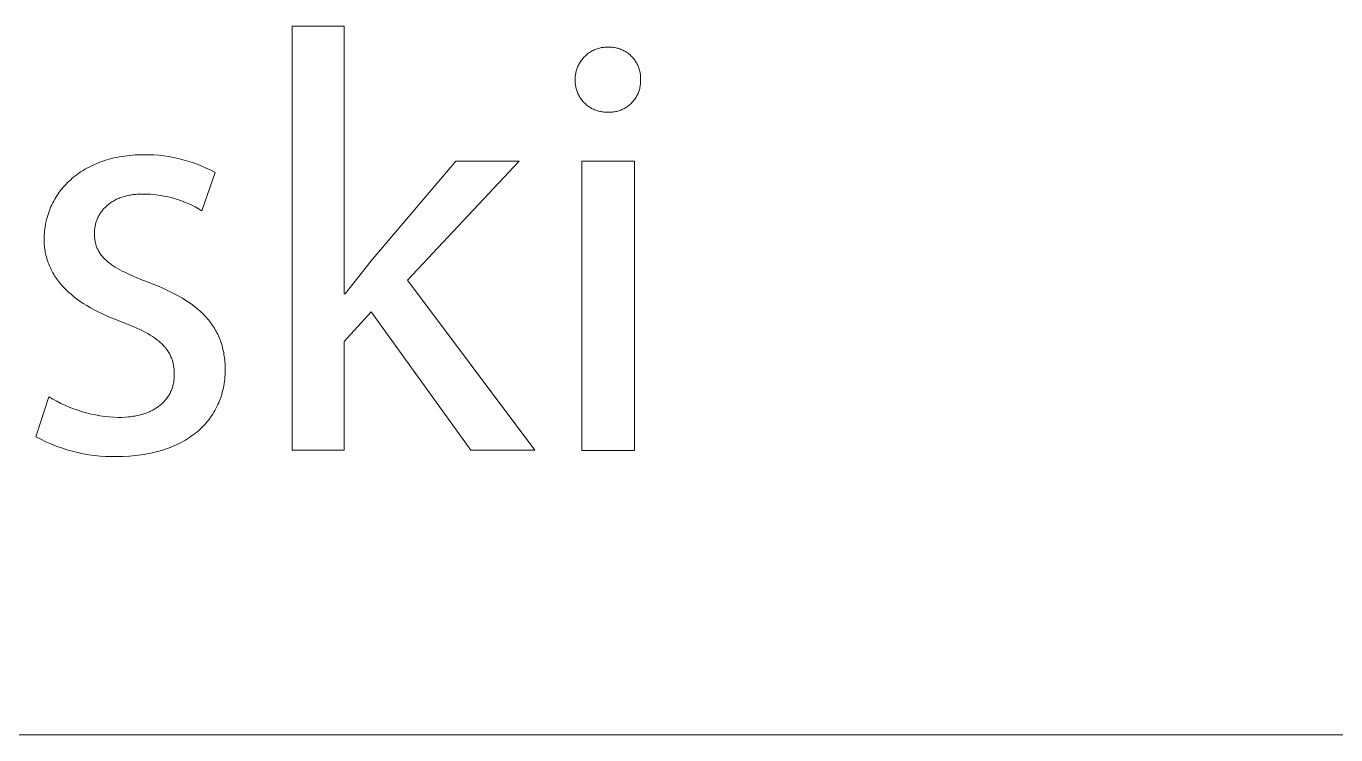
# Model space of a CAD drawing. Header units: millimetres. Extents: x 1434 to 4837, y 1889 to 4267.
# Drawn here: x 4375.2 to 4449.8, y 1889.5 to 1929.9 of the extents above; entities that cross this region are included whole.
import ezdxf

# ---------------------------------------------------------------- set-up
doc = ezdxf.new("R2010")
doc.units = ezdxf.units.MM
doc.header["$MEASUREMENT"] = 0
doc.layers.add('Domyślny', color=7, linetype='Continuous', true_color=0x000000)

msp = doc.modelspace()

# ---------------------------------------------------------------- linework, layer by layer
at = {"layer": 'Domyślny', "color": 18, "lineweight": 15, "true_color": 0x000000}
for p, q in [((4390.334, 1905.716), (4390.334, 1929.898)), ((4390.334, 1929.898), (4393.303, 1929.898)), ((4393.303, 1929.898), (4393.303, 1914.634)), ((4407.62, 1928.568), (4407.679, 1928.59)), ((4407.679, 1928.59), (4407.738, 1928.611)), ((4407.738, 1928.611), (4407.799, 1928.63)), ((4407.799, 1928.63), (4407.859, 1928.646)), ((4407.859, 1928.646), (4407.921, 1928.661)), ((4407.921, 1928.661), (4407.983, 1928.673)), ((4407.983, 1928.673), (4408.045, 1928.683)), ((4408.045, 1928.683), (4408.108, 1928.691)), ((4408.108, 1928.691), (4408.17, 1928.697)), ((4408.17, 1928.697), (4408.233, 1928.701)), ((4408.233, 1928.701), (4408.296, 1928.703)), ((4408.296, 1928.703), (4408.359, 1928.702)), ((4408.359, 1928.702), (4408.421, 1928.703)), ((4408.421, 1928.703), (4408.483, 1928.702)), ((4408.483, 1928.702), (4408.544, 1928.699)), ((4408.544, 1928.699), (4408.605, 1928.694)), ((4408.605, 1928.694), (4408.666, 1928.687)), ((4408.666, 1928.687), (4408.727, 1928.677)), ((4408.727, 1928.677), (4408.788, 1928.666)), ((4408.788, 1928.666), (4408.848, 1928.652)), ((4408.848, 1928.652), (4408.907, 1928.637)), ((4408.907, 1928.637), (4408.966, 1928.619)), ((4408.966, 1928.619), (4409.024, 1928.599)), ((4409.024, 1928.599), (4409.082, 1928.577)), ((4409.082, 1928.577), (4409.139, 1928.554)), ((4406.73, 1927.797), (4406.762, 1927.851)), ((4406.762, 1927.851), (4406.797, 1927.904)), ((4406.797, 1927.904), (4406.833, 1927.955)), ((4406.833, 1927.955), (4406.872, 1928.005)), ((4406.872, 1928.005), (4406.912, 1928.054)), ((4406.912, 1928.054), (4406.953, 1928.102)), ((4406.953, 1928.102), (4406.996, 1928.148)), ((4406.996, 1928.148), (4407.041, 1928.192)), ((4407.041, 1928.192), (4407.087, 1928.235)), ((4407.087, 1928.235), (4407.135, 1928.276)), ((4407.135, 1928.276), (4407.184, 1928.316)), ((4407.184, 1928.316), (4407.235, 1928.354)), ((4407.235, 1928.354), (4407.286, 1928.39)), ((4407.286, 1928.39), (4407.339, 1928.424)), ((4407.339, 1928.424), (4407.393, 1928.457)), ((4407.393, 1928.457), (4407.448, 1928.487)), ((4407.448, 1928.487), (4407.505, 1928.516)), ((4407.505, 1928.516), (4407.562, 1928.543)), ((4407.562, 1928.543), (4407.62, 1928.568)), ((4409.139, 1928.554), (4409.195, 1928.528)), ((4409.195, 1928.528), (4409.25, 1928.501)), ((4409.25, 1928.501), (4409.304, 1928.471)), ((4409.304, 1928.471), (4409.357, 1928.44)), ((4409.357, 1928.44), (4409.409, 1928.407)), ((4409.409, 1928.407), (4409.46, 1928.372)), ((4409.46, 1928.372), (4409.509, 1928.335)), ((4409.509, 1928.335), (4409.557, 1928.297)), ((4409.557, 1928.297), (4409.604, 1928.257)), ((4409.604, 1928.257), (4409.65, 1928.216)), ((4409.65, 1928.216), (4409.694, 1928.173)), ((4409.694, 1928.173), (4409.736, 1928.128)), ((4409.736, 1928.128), (4409.777, 1928.082)), ((4409.777, 1928.082), (4409.816, 1928.035)), ((4409.816, 1928.035), (4409.854, 1927.986)), ((4409.854, 1927.986), (4409.89, 1927.936)), ((4409.89, 1927.936), (4409.924, 1927.885)), ((4409.924, 1927.885), (4409.957, 1927.833)), ((4409.957, 1927.833), (4409.987, 1927.78)), ((4406.484, 1927.021), (4406.491, 1927.084)), ((4406.491, 1927.084), (4406.499, 1927.147)), ((4406.499, 1927.147), (4406.51, 1927.209)), ((4406.51, 1927.209), (4406.522, 1927.271)), ((4406.522, 1927.271), (4406.537, 1927.332)), ((4406.537, 1927.332), (4406.554, 1927.393)), ((4406.554, 1927.393), (4406.573, 1927.453)), ((4406.573, 1927.453), (4406.594, 1927.512)), ((4406.594, 1927.512), (4406.617, 1927.571)), ((4406.617, 1927.571), (4406.642, 1927.629)), ((4406.642, 1927.629), (4406.67, 1927.686)), ((4406.67, 1927.686), (4406.699, 1927.742)), ((4406.699, 1927.742), (4406.73, 1927.797)), ((4409.987, 1927.78), (4410.016, 1927.725)), ((4410.016, 1927.725), (4410.043, 1927.67)), ((4410.043, 1927.67), (4410.068, 1927.613)), ((4410.068, 1927.613), (4410.091, 1927.556)), ((4410.091, 1927.556), (4410.112, 1927.499)), ((4410.112, 1927.499), (4410.131, 1927.44)), ((4410.131, 1927.44), (4410.148, 1927.381)), ((4410.148, 1927.381), (4410.163, 1927.321)), ((4410.163, 1927.321), (4410.175, 1927.261)), ((4410.175, 1927.261), (4410.186, 1927.2)), ((4410.186, 1927.2), (4410.195, 1927.139)), ((4410.195, 1927.139), (4410.201, 1927.078)), ((4410.201, 1927.078), (4410.206, 1927.017)), ((4406.478, 1926.895), (4406.48, 1926.958)), ((4406.478, 1926.832), (4406.478, 1926.895)), ((4406.478, 1926.771), (4406.478, 1926.832)), ((4406.48, 1926.709), (4406.478, 1926.771)), ((4406.48, 1926.958), (4406.484, 1927.021)), ((4406.483, 1926.648), (4406.48, 1926.709)), ((4406.489, 1926.587), (4406.483, 1926.648)), ((4406.497, 1926.526), (4406.489, 1926.587)), ((4406.507, 1926.465), (4406.497, 1926.526)), ((4406.519, 1926.405), (4406.507, 1926.465)), ((4406.533, 1926.345), (4406.519, 1926.405)), ((4406.55, 1926.285), (4406.533, 1926.345)), ((4410.157, 1926.35), (4410.141, 1926.291)), ((4410.17, 1926.409), (4410.157, 1926.35)), ((4410.182, 1926.469), (4410.17, 1926.409)), ((4410.191, 1926.529), (4410.182, 1926.469)), ((4410.198, 1926.589), (4410.191, 1926.529)), ((4410.203, 1926.65), (4410.198, 1926.589)), ((4410.207, 1926.711), (4410.203, 1926.65)), ((4410.206, 1927.017), (4410.208, 1926.955)), ((4410.208, 1926.894), (4410.207, 1926.832)), ((4410.207, 1926.832), (4410.208, 1926.772)), ((4410.208, 1926.772), (4410.207, 1926.711)), ((4410.208, 1926.955), (4410.208, 1926.894)), ((4406.568, 1926.227), (4406.55, 1926.285)), ((4406.588, 1926.168), (4406.568, 1926.227)), ((4406.61, 1926.111), (4406.588, 1926.168)), ((4406.635, 1926.054), (4406.61, 1926.111)), ((4406.661, 1925.999), (4406.635, 1926.054)), ((4406.689, 1925.944), (4406.661, 1925.999)), ((4406.719, 1925.89), (4406.689, 1925.944)), ((4406.75, 1925.837), (4406.719, 1925.89)), ((4406.784, 1925.786), (4406.75, 1925.837)), ((4406.819, 1925.735), (4406.784, 1925.786)), ((4406.856, 1925.686), (4406.819, 1925.735)), ((4406.895, 1925.638), (4406.856, 1925.686)), ((4406.935, 1925.592), (4406.895, 1925.638)), ((4406.977, 1925.547), (4406.935, 1925.592)), ((4409.768, 1925.601), (4409.727, 1925.556)), ((4409.808, 1925.647), (4409.768, 1925.601)), ((4409.845, 1925.695), (4409.808, 1925.647)), ((4409.881, 1925.744), (4409.845, 1925.695)), ((4409.915, 1925.794), (4409.881, 1925.744)), ((4409.948, 1925.846), (4409.915, 1925.794)), ((4409.979, 1925.898), (4409.948, 1925.846)), ((4410.008, 1925.952), (4409.979, 1925.898)), ((4410.035, 1926.006), (4410.008, 1925.952)), ((4410.06, 1926.062), (4410.035, 1926.006)), ((4410.083, 1926.118), (4410.06, 1926.062)), ((4410.105, 1926.175), (4410.083, 1926.118)), ((4410.124, 1926.232), (4410.105, 1926.175)), ((4410.141, 1926.291), (4410.124, 1926.232)), ((4407.02, 1925.503), (4406.977, 1925.547)), ((4407.065, 1925.461), (4407.02, 1925.503)), ((4407.111, 1925.42), (4407.065, 1925.461)), ((4407.159, 1925.381), (4407.111, 1925.42)), ((4407.208, 1925.344), (4407.159, 1925.381)), ((4407.258, 1925.309), (4407.208, 1925.344)), ((4407.31, 1925.275), (4407.258, 1925.309)), ((4407.362, 1925.243), (4407.31, 1925.275)), ((4407.416, 1925.212), (4407.362, 1925.243)), ((4407.47, 1925.184), (4407.416, 1925.212)), ((4407.526, 1925.158), (4407.47, 1925.184)), ((4407.582, 1925.133), (4407.526, 1925.158)), ((4407.64, 1925.11), (4407.582, 1925.133)), ((4407.698, 1925.09), (4407.64, 1925.11)), ((4407.756, 1925.071), (4407.698, 1925.09)), ((4407.815, 1925.055), (4407.756, 1925.071)), ((4407.875, 1925.04), (4407.815, 1925.055)), ((4407.936, 1925.028), (4407.875, 1925.04)), ((4407.996, 1925.017), (4407.936, 1925.028)), ((4408.057, 1925.009), (4407.996, 1925.017)), ((4408.118, 1925.003), (4408.057, 1925.009)), ((4408.18, 1924.999), (4408.118, 1925.003)), ((4408.241, 1924.997), (4408.18, 1924.999)), ((4408.303, 1924.997), (4408.241, 1924.997)), ((4408.364, 1924.993), (4408.303, 1924.997)), ((4408.424, 1924.992), (4408.364, 1924.993)), ((4408.485, 1924.993), (4408.424, 1924.992)), ((4408.546, 1924.996), (4408.485, 1924.993)), ((4408.607, 1925.001), (4408.546, 1924.996)), ((4408.667, 1925.008), (4408.607, 1925.001)), ((4408.727, 1925.017), (4408.667, 1925.008)), ((4408.787, 1925.029), (4408.727, 1925.017)), ((4408.846, 1925.042), (4408.787, 1925.029)), ((4408.905, 1925.057), (4408.846, 1925.042)), ((4408.964, 1925.075), (4408.905, 1925.057)), ((4409.021, 1925.094), (4408.964, 1925.075)), ((4409.078, 1925.115), (4409.021, 1925.094)), ((4409.135, 1925.138), (4409.078, 1925.115)), ((4409.19, 1925.163), (4409.135, 1925.138)), ((4409.245, 1925.19), (4409.19, 1925.163)), ((4409.298, 1925.219), (4409.245, 1925.19)), ((4409.351, 1925.25), (4409.298, 1925.219)), ((4409.402, 1925.282), (4409.351, 1925.25)), ((4409.453, 1925.316), (4409.402, 1925.282)), ((4409.502, 1925.352), (4409.453, 1925.316)), ((4409.55, 1925.39), (4409.502, 1925.352)), ((4409.596, 1925.429), (4409.55, 1925.39)), ((4409.641, 1925.47), (4409.596, 1925.429)), ((4409.685, 1925.512), (4409.641, 1925.47)), ((4409.727, 1925.556), (4409.685, 1925.512)), ((4378.644, 1921.803), (4378.759, 1921.865)), ((4378.759, 1921.865), (4378.877, 1921.925)), ((4378.877, 1921.925), (4378.998, 1921.982)), ((4378.998, 1921.982), (4379.121, 1922.037)), ((4379.121, 1922.037), (4379.246, 1922.09)), ((4379.246, 1922.09), (4379.374, 1922.14)), ((4379.374, 1922.14), (4379.504, 1922.187)), ((4379.504, 1922.187), (4379.636, 1922.232)), ((4379.636, 1922.232), (4379.771, 1922.275)), ((4379.771, 1922.275), (4379.908, 1922.314)), ((4379.908, 1922.314), (4380.047, 1922.351)), ((4380.047, 1922.351), (4380.188, 1922.385)), ((4380.188, 1922.385), (4380.332, 1922.417)), ((4380.332, 1922.417), (4380.478, 1922.446)), ((4380.478, 1922.446), (4380.626, 1922.471)), ((4380.626, 1922.471), (4380.776, 1922.494)), ((4380.776, 1922.494), (4380.929, 1922.514)), ((4380.929, 1922.514), (4381.084, 1922.531)), ((4381.084, 1922.531), (4381.24, 1922.545)), ((4381.24, 1922.545), (4381.399, 1922.556)), ((4381.399, 1922.556), (4381.56, 1922.564)), ((4381.56, 1922.564), (4381.724, 1922.569)), ((4381.724, 1922.569), (4381.889, 1922.571)), ((4381.889, 1922.571), (4382.171, 1922.568)), ((4382.171, 1922.568), (4382.452, 1922.556)), ((4382.452, 1922.556), (4382.733, 1922.535)), ((4382.733, 1922.535), (4383.014, 1922.504)), ((4383.014, 1922.504), (4383.293, 1922.463)), ((4383.293, 1922.463), (4383.57, 1922.413)), ((4383.57, 1922.413), (4383.846, 1922.354)), ((4383.846, 1922.354), (4384.119, 1922.285)), ((4384.119, 1922.285), (4384.39, 1922.207)), ((4384.39, 1922.207), (4384.658, 1922.12)), ((4384.658, 1922.12), (4384.923, 1922.024)), ((4384.923, 1922.024), (4385.184, 1921.919)), ((4385.184, 1921.919), (4385.442, 1921.805)), ((4394.844, 1916.515), (4399.672, 1922.203)), ((4403.286, 1922.203), (4396.918, 1915.416)), ((4399.672, 1922.203), (4403.286, 1922.203)), ((4406.864, 1922.198), (4409.867, 1922.198)), ((4406.864, 1905.71), (4406.864, 1922.198)), ((4409.867, 1922.198), (4409.867, 1905.71)), ((4377.624, 1921.062), (4377.715, 1921.146)), ((4377.715, 1921.146), (4377.808, 1921.227)), ((4377.808, 1921.227), (4377.903, 1921.306)), ((4377.903, 1921.306), (4378.001, 1921.384)), ((4378.001, 1921.384), (4378.102, 1921.459)), ((4378.102, 1921.459), (4378.205, 1921.532)), ((4378.205, 1921.532), (4378.311, 1921.603)), ((4378.311, 1921.603), (4378.42, 1921.672)), ((4378.42, 1921.672), (4378.53, 1921.739)), ((4378.53, 1921.739), (4378.644, 1921.803)), ((4385.946, 1921.551), (4385.198, 1919.375)), ((4385.442, 1921.805), (4385.696, 1921.682)), ((4385.696, 1921.682), (4385.946, 1921.551)), ((4376.996, 1920.331), (4377.065, 1920.428)), ((4377.065, 1920.428), (4377.137, 1920.524)), ((4377.137, 1920.524), (4377.211, 1920.618)), ((4377.211, 1920.618), (4377.289, 1920.71)), ((4377.289, 1920.71), (4377.368, 1920.801)), ((4377.368, 1920.801), (4377.451, 1920.89)), ((4377.451, 1920.89), (4377.536, 1920.977)), ((4377.536, 1920.977), (4377.624, 1921.062)), ((4376.59, 1919.607), (4376.64, 1919.714)), ((4376.64, 1919.714), (4376.692, 1919.821)), ((4376.692, 1919.821), (4376.747, 1919.926)), ((4376.747, 1919.926), (4376.805, 1920.029)), ((4376.805, 1920.029), (4376.866, 1920.131)), ((4376.866, 1920.131), (4376.93, 1920.232)), ((4376.93, 1920.232), (4376.996, 1920.331)), ((4379.734, 1919.624), (4379.692, 1919.584)), ((4379.777, 1919.663), (4379.734, 1919.624)), ((4379.821, 1919.7), (4379.777, 1919.663)), ((4379.867, 1919.737), (4379.821, 1919.7)), ((4379.914, 1919.774), (4379.867, 1919.737)), ((4379.962, 1919.809), (4379.914, 1919.774)), ((4380.012, 1919.843), (4379.962, 1919.809)), ((4380.062, 1919.876), (4380.012, 1919.843)), ((4380.114, 1919.908), (4380.062, 1919.876)), ((4380.168, 1919.939), (4380.114, 1919.908)), ((4380.222, 1919.969), (4380.168, 1919.939)), ((4380.278, 1919.998), (4380.222, 1919.969)), ((4380.335, 1920.026), (4380.278, 1919.998)), ((4380.394, 1920.053), (4380.335, 1920.026)), ((4380.454, 1920.078), (4380.394, 1920.053)), ((4380.514, 1920.103), (4380.454, 1920.078)), ((4380.577, 1920.126), (4380.514, 1920.103)), ((4380.64, 1920.148), (4380.577, 1920.126)), ((4380.705, 1920.169), (4380.64, 1920.148)), ((4380.771, 1920.189), (4380.705, 1920.169)), ((4380.838, 1920.207), (4380.771, 1920.189)), ((4380.906, 1920.225), (4380.838, 1920.207)), ((4380.976, 1920.241), (4380.906, 1920.225)), ((4381.046, 1920.255), (4380.976, 1920.241)), ((4381.118, 1920.269), (4381.046, 1920.255)), ((4381.192, 1920.281), (4381.118, 1920.269)), ((4381.266, 1920.291), (4381.192, 1920.281)), ((4381.342, 1920.301), (4381.266, 1920.291)), ((4381.419, 1920.309), (4381.342, 1920.301)), ((4381.497, 1920.315), (4381.419, 1920.309)), ((4381.576, 1920.32), (4381.497, 1920.315)), ((4381.656, 1920.324), (4381.576, 1920.32)), ((4381.738, 1920.326), (4381.656, 1920.324)), ((4381.821, 1920.327), (4381.738, 1920.326)), ((4382.043, 1920.323), (4381.821, 1920.327)), ((4382.265, 1920.312), (4382.043, 1920.323)), ((4382.486, 1920.293), (4382.265, 1920.312)), ((4382.706, 1920.266), (4382.486, 1920.293)), ((4382.926, 1920.232), (4382.706, 1920.266)), ((4383.144, 1920.191), (4382.926, 1920.232)), ((4383.36, 1920.142), (4383.144, 1920.191)), ((4383.575, 1920.085), (4383.36, 1920.142)), ((4383.788, 1920.021), (4383.575, 1920.085)), ((4383.998, 1919.95), (4383.788, 1920.021)), ((4384.206, 1919.871), (4383.998, 1919.95)), ((4384.411, 1919.786), (4384.206, 1919.871)), ((4384.613, 1919.693), (4384.411, 1919.786)), ((4384.811, 1919.594), (4384.613, 1919.693)), ((4376.325, 1918.818), (4376.354, 1918.934)), ((4376.354, 1918.934), (4376.386, 1919.049)), ((4376.386, 1919.049), (4376.421, 1919.163)), ((4376.421, 1919.163), (4376.459, 1919.276)), ((4376.459, 1919.276), (4376.5, 1919.387)), ((4376.5, 1919.387), (4376.544, 1919.498)), ((4376.544, 1919.498), (4376.59, 1919.607)), ((4379.226, 1918.895), (4379.205, 1918.843)), ((4379.247, 1918.945), (4379.226, 1918.895)), ((4379.27, 1918.995), (4379.247, 1918.945)), ((4379.295, 1919.045), (4379.27, 1918.995)), ((4379.32, 1919.094), (4379.295, 1919.045)), ((4379.348, 1919.142), (4379.32, 1919.094)), ((4379.376, 1919.19), (4379.348, 1919.142)), ((4379.406, 1919.237), (4379.376, 1919.19)), ((4379.437, 1919.283), (4379.406, 1919.237)), ((4379.469, 1919.328), (4379.437, 1919.283)), ((4379.503, 1919.373), (4379.469, 1919.328)), ((4379.538, 1919.417), (4379.503, 1919.373)), ((4379.575, 1919.46), (4379.538, 1919.417)), ((4379.613, 1919.502), (4379.575, 1919.46)), ((4379.652, 1919.543), (4379.613, 1919.502)), ((4379.692, 1919.584), (4379.652, 1919.543)), ((4385.006, 1919.488), (4384.811, 1919.594)), ((4385.198, 1919.375), (4385.006, 1919.488)), ((4376.214, 1918.102), (4376.225, 1918.223)), ((4376.225, 1918.223), (4376.239, 1918.344)), ((4376.239, 1918.344), (4376.256, 1918.464)), ((4376.256, 1918.464), (4376.276, 1918.583)), ((4376.276, 1918.583), (4376.299, 1918.701)), ((4376.299, 1918.701), (4376.325, 1918.818)), ((4379.068, 1918.13), (4379.067, 1918.072)), ((4379.07, 1918.187), (4379.068, 1918.13)), ((4379.074, 1918.244), (4379.07, 1918.187)), ((4379.079, 1918.301), (4379.074, 1918.244)), ((4379.085, 1918.357), (4379.079, 1918.301)), ((4379.093, 1918.413), (4379.085, 1918.357)), ((4379.102, 1918.468), (4379.093, 1918.413)), ((4379.113, 1918.523), (4379.102, 1918.468)), ((4379.125, 1918.578), (4379.113, 1918.523)), ((4379.138, 1918.632), (4379.125, 1918.578)), ((4379.153, 1918.686), (4379.138, 1918.632)), ((4379.169, 1918.739), (4379.153, 1918.686)), ((4379.186, 1918.791), (4379.169, 1918.739)), ((4379.205, 1918.843), (4379.186, 1918.791)), ((4376.2, 1917.732), (4376.202, 1917.856)), ((4376.201, 1917.64), (4376.2, 1917.732)), ((4376.204, 1917.548), (4376.201, 1917.64)), ((4376.202, 1917.856), (4376.207, 1917.979)), ((4376.21, 1917.457), (4376.204, 1917.548)), ((4376.207, 1917.979), (4376.214, 1918.102)), ((4376.217, 1917.366), (4376.21, 1917.457)), ((4379.067, 1918.072), (4379.068, 1918.009)), ((4379.068, 1918.009), (4379.07, 1917.947)), ((4379.07, 1917.947), (4379.074, 1917.885)), ((4379.074, 1917.885), (4379.079, 1917.825)), ((4379.079, 1917.825), (4379.085, 1917.766)), ((4379.085, 1917.766), (4379.093, 1917.708)), ((4379.093, 1917.708), (4379.102, 1917.651)), ((4379.102, 1917.651), (4379.113, 1917.595)), ((4379.113, 1917.595), (4379.126, 1917.539)), ((4379.126, 1917.539), (4379.139, 1917.485)), ((4379.139, 1917.485), (4379.155, 1917.431)), ((4379.155, 1917.431), (4379.171, 1917.379)), ((4379.171, 1917.379), (4379.19, 1917.327)), ((4376.226, 1917.276), (4376.217, 1917.366)), ((4376.238, 1917.187), (4376.226, 1917.276)), ((4376.251, 1917.097), (4376.238, 1917.187)), ((4376.266, 1917.009), (4376.251, 1917.097)), ((4376.284, 1916.921), (4376.266, 1917.009)), ((4376.304, 1916.833), (4376.284, 1916.921)), ((4376.326, 1916.747), (4376.304, 1916.833)), ((4376.349, 1916.66), (4376.326, 1916.747)), ((4376.375, 1916.574), (4376.349, 1916.66)), ((4379.19, 1917.327), (4379.209, 1917.276)), ((4379.209, 1917.276), (4379.23, 1917.225)), ((4379.23, 1917.225), (4379.253, 1917.176)), ((4379.253, 1917.176), (4379.277, 1917.127)), ((4379.277, 1917.127), (4379.303, 1917.079)), ((4379.303, 1917.079), (4379.33, 1917.031)), ((4379.33, 1917.031), (4379.359, 1916.985)), ((4379.359, 1916.985), (4379.389, 1916.938)), ((4379.389, 1916.938), (4379.421, 1916.893)), ((4379.421, 1916.893), (4379.454, 1916.848)), ((4379.454, 1916.848), (4379.489, 1916.804)), ((4379.489, 1916.804), (4379.526, 1916.76)), ((4379.526, 1916.76), (4379.563, 1916.717)), ((4379.563, 1916.717), (4379.603, 1916.674)), ((4379.603, 1916.674), (4379.644, 1916.632)), ((4379.644, 1916.632), (4379.686, 1916.591)), ((4376.403, 1916.489), (4376.375, 1916.574)), ((4376.434, 1916.405), (4376.403, 1916.489)), ((4376.466, 1916.32), (4376.434, 1916.405)), ((4376.5, 1916.237), (4376.466, 1916.32)), ((4376.537, 1916.154), (4376.5, 1916.237)), ((4376.575, 1916.072), (4376.537, 1916.154)), ((4376.616, 1915.99), (4376.575, 1916.072)), ((4376.659, 1915.909), (4376.616, 1915.99)), ((4376.704, 1915.828), (4376.659, 1915.909)), ((4379.686, 1916.591), (4379.731, 1916.549)), ((4379.731, 1916.549), (4379.776, 1916.509)), ((4379.776, 1916.509), (4379.824, 1916.468)), ((4379.824, 1916.468), (4379.872, 1916.429)), ((4379.872, 1916.429), (4379.923, 1916.389)), ((4379.923, 1916.389), (4379.975, 1916.35)), ((4379.975, 1916.35), (4380.029, 1916.311)), ((4380.029, 1916.311), (4380.141, 1916.234)), ((4380.141, 1916.234), (4380.259, 1916.159)), ((4380.259, 1916.159), (4380.384, 1916.084)), ((4380.384, 1916.084), (4380.515, 1916.01)), ((4380.515, 1916.01), (4380.653, 1915.936)), ((4380.653, 1915.936), (4380.798, 1915.863)), ((4393.371, 1914.634), (4394.844, 1916.515)), ((4376.751, 1915.748), (4376.704, 1915.828)), ((4376.8, 1915.669), (4376.751, 1915.748)), ((4376.852, 1915.59), (4376.8, 1915.669)), ((4376.905, 1915.512), (4376.852, 1915.59)), ((4376.961, 1915.435), (4376.905, 1915.512)), ((4377.019, 1915.358), (4376.961, 1915.435)), ((4377.079, 1915.282), (4377.019, 1915.358)), ((4377.141, 1915.207), (4377.079, 1915.282)), ((4377.205, 1915.132), (4377.141, 1915.207)), ((4377.271, 1915.058), (4377.205, 1915.132)), ((4380.798, 1915.863), (4381.107, 1915.718)), ((4381.107, 1915.718), (4381.442, 1915.572)), ((4381.442, 1915.572), (4381.805, 1915.424)), ((4381.805, 1915.424), (4382.195, 1915.273)), ((4382.195, 1915.273), (4382.459, 1915.171)), ((4382.459, 1915.171), (4382.716, 1915.067)), ((4396.918, 1915.416), (4404.17, 1905.716)), ((4377.34, 1914.984), (4377.271, 1915.058)), ((4377.41, 1914.911), (4377.34, 1914.984)), ((4377.483, 1914.839), (4377.41, 1914.911)), ((4377.558, 1914.768), (4377.483, 1914.839)), ((4377.636, 1914.697), (4377.558, 1914.768)), ((4377.715, 1914.627), (4377.636, 1914.697)), ((4377.796, 1914.557), (4377.715, 1914.627)), ((4377.88, 1914.489), (4377.796, 1914.557)), ((4378.054, 1914.353), (4377.88, 1914.489)), ((4382.716, 1915.067), (4382.964, 1914.96)), ((4382.964, 1914.96), (4383.204, 1914.851)), ((4383.204, 1914.851), (4383.435, 1914.739)), ((4383.435, 1914.739), (4383.659, 1914.625)), ((4383.659, 1914.625), (4383.874, 1914.508)), ((4383.874, 1914.508), (4384.081, 1914.388)), ((4384.081, 1914.388), (4384.279, 1914.264)), ((4393.303, 1914.634), (4393.371, 1914.634)), ((4378.237, 1914.221), (4378.054, 1914.353)), ((4378.428, 1914.091), (4378.237, 1914.221)), ((4378.629, 1913.965), (4378.428, 1914.091)), ((4378.838, 1913.841), (4378.629, 1913.965)), ((4379.056, 1913.721), (4378.838, 1913.841)), ((4379.283, 1913.603), (4379.056, 1913.721)), ((4384.279, 1914.264), (4384.469, 1914.138)), ((4384.469, 1914.138), (4384.651, 1914.008)), ((4384.651, 1914.008), (4384.739, 1913.942)), ((4384.739, 1913.942), (4384.824, 1913.875)), ((4384.824, 1913.875), (4384.908, 1913.807)), ((4384.908, 1913.807), (4384.989, 1913.738)), ((4384.989, 1913.738), (4385.069, 1913.668)), ((4385.069, 1913.668), (4385.146, 1913.598)), ((4379.519, 1913.489), (4379.283, 1913.603)), ((4379.764, 1913.378), (4379.519, 1913.489)), ((4380.017, 1913.27), (4379.764, 1913.378)), ((4380.28, 1913.165), (4380.017, 1913.27)), ((4380.552, 1913.063), (4380.28, 1913.165)), ((4380.952, 1912.911), (4380.552, 1913.063)), ((4381.321, 1912.758), (4380.952, 1912.911)), ((4385.146, 1913.598), (4385.221, 1913.526)), ((4385.221, 1913.526), (4385.294, 1913.454)), ((4385.294, 1913.454), (4385.365, 1913.38)), ((4385.365, 1913.38), (4385.434, 1913.306)), ((4385.434, 1913.306), (4385.501, 1913.23)), ((4385.501, 1913.23), (4385.566, 1913.153)), ((4385.566, 1913.153), (4385.628, 1913.076)), ((4385.628, 1913.076), (4385.689, 1912.997)), ((4385.689, 1912.997), (4385.747, 1912.918)), ((4385.747, 1912.918), (4385.803, 1912.837)), ((4394.844, 1913.614), (4393.303, 1911.914)), ((4400.533, 1905.716), (4394.844, 1913.614)), ((4381.494, 1912.681), (4381.321, 1912.758)), ((4381.66, 1912.603), (4381.494, 1912.681)), ((4381.818, 1912.526), (4381.66, 1912.603)), ((4381.968, 1912.447), (4381.818, 1912.526)), ((4382.112, 1912.368), (4381.968, 1912.447)), ((4382.248, 1912.287), (4382.112, 1912.368)), ((4382.377, 1912.206), (4382.248, 1912.287)), ((4382.499, 1912.123), (4382.377, 1912.206)), ((4385.803, 1912.837), (4385.858, 1912.755)), ((4385.858, 1912.755), (4385.91, 1912.672)), ((4385.91, 1912.672), (4385.96, 1912.588)), ((4385.96, 1912.588), (4386.008, 1912.503)), ((4386.008, 1912.503), (4386.053, 1912.416)), ((4386.053, 1912.416), (4386.097, 1912.329)), ((4386.097, 1912.329), (4386.138, 1912.24)), ((4386.138, 1912.24), (4386.178, 1912.15)), ((4386.178, 1912.15), (4386.215, 1912.059)), ((4382.558, 1912.082), (4382.499, 1912.123)), ((4382.615, 1912.039), (4382.558, 1912.082)), ((4382.67, 1911.997), (4382.615, 1912.039)), ((4382.723, 1911.954), (4382.67, 1911.997)), ((4382.775, 1911.911), (4382.723, 1911.954)), ((4382.825, 1911.867), (4382.775, 1911.911)), ((4382.873, 1911.823), (4382.825, 1911.867)), ((4382.92, 1911.779), (4382.873, 1911.823)), ((4382.965, 1911.734), (4382.92, 1911.779)), ((4383.009, 1911.688), (4382.965, 1911.734)), ((4383.051, 1911.642), (4383.009, 1911.688)), ((4383.091, 1911.596), (4383.051, 1911.642)), ((4383.13, 1911.549), (4383.091, 1911.596)), ((4383.167, 1911.501), (4383.13, 1911.549)), ((4383.202, 1911.453), (4383.167, 1911.501)), ((4383.237, 1911.405), (4383.202, 1911.453)), ((4383.269, 1911.355), (4383.237, 1911.405)), ((4386.215, 1912.059), (4386.25, 1911.966)), ((4386.25, 1911.966), (4386.283, 1911.873)), ((4386.283, 1911.873), (4386.314, 1911.778)), ((4386.314, 1911.778), (4386.343, 1911.682)), ((4386.343, 1911.682), (4386.37, 1911.584)), ((4386.37, 1911.584), (4386.394, 1911.486)), ((4386.394, 1911.486), (4386.417, 1911.386)), ((4393.303, 1911.914), (4393.303, 1905.716)), ((4383.3, 1911.306), (4383.269, 1911.355)), ((4383.33, 1911.255), (4383.3, 1911.306)), ((4383.358, 1911.204), (4383.33, 1911.255)), ((4383.384, 1911.152), (4383.358, 1911.204)), ((4383.409, 1911.1), (4383.384, 1911.152)), ((4383.433, 1911.047), (4383.409, 1911.1)), ((4383.455, 1910.993), (4383.433, 1911.047)), ((4383.476, 1910.939), (4383.455, 1910.993)), ((4383.495, 1910.884), (4383.476, 1910.939)), ((4383.513, 1910.828), (4383.495, 1910.884)), ((4383.529, 1910.771), (4383.513, 1910.828)), ((4383.545, 1910.714), (4383.529, 1910.771)), ((4383.558, 1910.656), (4383.545, 1910.714)), ((4383.571, 1910.596), (4383.558, 1910.656)), ((4386.417, 1911.386), (4386.437, 1911.284)), ((4386.437, 1911.284), (4386.455, 1911.182)), ((4386.455, 1911.182), (4386.471, 1911.078)), ((4386.471, 1911.078), (4386.485, 1910.972)), ((4386.485, 1910.972), (4386.497, 1910.865)), ((4386.497, 1910.865), (4386.506, 1910.757)), ((4386.506, 1910.757), (4386.514, 1910.647)), ((4383.582, 1910.537), (4383.571, 1910.596)), ((4383.591, 1910.476), (4383.582, 1910.537)), ((4383.6, 1910.414), (4383.591, 1910.476)), ((4383.607, 1910.352), (4383.6, 1910.414)), ((4383.612, 1910.289), (4383.607, 1910.352)), ((4383.617, 1910.225), (4383.612, 1910.289)), ((4383.62, 1910.159), (4383.617, 1910.225)), ((4383.622, 1910.093), (4383.62, 1910.159)), ((4383.62, 1909.901), (4383.622, 1909.963)), ((4383.623, 1910.026), (4383.622, 1910.093)), ((4383.622, 1909.963), (4383.623, 1910.026)), ((4386.509, 1909.909), (4386.497, 1909.778)), ((4386.517, 1910.041), (4386.509, 1909.909)), ((4386.514, 1910.647), (4386.519, 1910.536)), ((4386.522, 1910.175), (4386.517, 1910.041)), ((4386.519, 1910.536), (4386.522, 1910.424)), ((4386.522, 1910.424), (4386.523, 1910.31)), ((4386.523, 1910.31), (4386.522, 1910.175)), ((4383.453, 1909.132), (4383.475, 1909.188)), ((4383.475, 1909.188), (4383.495, 1909.244)), ((4383.495, 1909.244), (4383.514, 1909.301)), ((4383.514, 1909.301), (4383.531, 1909.358)), ((4383.531, 1909.358), (4383.547, 1909.417)), ((4383.547, 1909.417), (4383.562, 1909.475)), ((4383.562, 1909.475), (4383.574, 1909.535)), ((4383.574, 1909.535), (4383.586, 1909.594)), ((4383.586, 1909.594), (4383.596, 1909.655)), ((4383.596, 1909.655), (4383.604, 1909.716)), ((4383.604, 1909.716), (4383.611, 1909.777)), ((4383.611, 1909.777), (4383.616, 1909.839)), ((4383.616, 1909.839), (4383.62, 1909.901)), ((4386.418, 1909.267), (4386.391, 1909.143)), ((4386.443, 1909.393), (4386.418, 1909.267)), ((4386.464, 1909.52), (4386.443, 1909.393)), ((4386.482, 1909.648), (4386.464, 1909.52)), ((4386.497, 1909.778), (4386.482, 1909.648)), ((4375.724, 1906.491), (4376.472, 1908.769)), ((4376.472, 1908.769), (4376.696, 1908.635)), ((4376.696, 1908.635), (4376.925, 1908.509)), ((4376.925, 1908.509), (4377.157, 1908.39)), ((4382.936, 1908.387), (4382.982, 1908.431)), ((4382.982, 1908.431), (4383.026, 1908.476)), ((4383.026, 1908.476), (4383.068, 1908.521)), ((4383.068, 1908.521), (4383.108, 1908.568)), ((4383.108, 1908.568), (4383.148, 1908.615)), ((4383.148, 1908.615), (4383.185, 1908.663)), ((4383.185, 1908.663), (4383.221, 1908.712)), ((4383.221, 1908.712), (4383.256, 1908.762)), ((4383.256, 1908.762), (4383.288, 1908.812)), ((4383.288, 1908.812), (4383.32, 1908.864)), ((4383.32, 1908.864), (4383.349, 1908.916)), ((4383.349, 1908.916), (4383.378, 1908.969)), ((4383.378, 1908.969), (4383.404, 1909.023)), ((4383.404, 1909.023), (4383.429, 1909.077)), ((4383.429, 1909.077), (4383.453, 1909.132)), ((4386.158, 1908.43), (4386.108, 1908.317)), ((4386.205, 1908.545), (4386.158, 1908.43)), ((4386.248, 1908.662), (4386.205, 1908.545)), ((4386.289, 1908.78), (4386.248, 1908.662)), ((4386.326, 1908.899), (4386.289, 1908.78)), ((4386.36, 1909.021), (4386.326, 1908.899)), ((4386.391, 1909.143), (4386.36, 1909.021)), ((4377.157, 1908.39), (4377.393, 1908.279)), ((4377.393, 1908.279), (4377.633, 1908.176)), ((4377.633, 1908.176), (4377.876, 1908.082)), ((4377.876, 1908.082), (4378.122, 1907.995)), ((4378.122, 1907.995), (4378.371, 1907.916)), ((4378.371, 1907.916), (4378.622, 1907.846)), ((4378.622, 1907.846), (4378.876, 1907.784)), ((4378.876, 1907.784), (4379.131, 1907.73)), ((4379.131, 1907.73), (4379.388, 1907.685)), ((4379.388, 1907.685), (4379.647, 1907.648)), ((4381.277, 1907.652), (4381.363, 1907.667)), ((4381.363, 1907.667), (4381.447, 1907.682)), ((4381.447, 1907.682), (4381.53, 1907.699)), ((4381.53, 1907.699), (4381.611, 1907.718)), ((4381.611, 1907.718), (4381.69, 1907.738)), ((4381.69, 1907.738), (4381.768, 1907.759)), ((4381.768, 1907.759), (4381.844, 1907.781)), ((4381.844, 1907.781), (4381.919, 1907.805)), ((4381.919, 1907.805), (4381.992, 1907.83)), ((4381.992, 1907.83), (4382.063, 1907.856)), ((4382.063, 1907.856), (4382.132, 1907.884)), ((4382.132, 1907.884), (4382.2, 1907.912)), ((4382.2, 1907.912), (4382.266, 1907.942)), ((4382.266, 1907.942), (4382.331, 1907.973)), ((4382.331, 1907.973), (4382.394, 1908.005)), ((4382.394, 1908.005), (4382.456, 1908.039)), ((4382.456, 1908.039), (4382.515, 1908.073)), ((4382.515, 1908.073), (4382.574, 1908.109)), ((4382.574, 1908.109), (4382.63, 1908.146)), ((4382.63, 1908.146), (4382.685, 1908.183)), ((4382.685, 1908.183), (4382.739, 1908.222)), ((4382.739, 1908.222), (4382.79, 1908.262)), ((4382.79, 1908.262), (4382.841, 1908.303)), ((4382.841, 1908.303), (4382.889, 1908.344)), ((4382.889, 1908.344), (4382.936, 1908.387)), ((4385.745, 1907.673), (4385.674, 1907.572)), ((4385.813, 1907.776), (4385.745, 1907.673)), ((4385.879, 1907.881), (4385.813, 1907.776)), ((4385.941, 1907.987), (4385.879, 1907.881)), ((4385.999, 1908.095), (4385.941, 1907.987)), ((4386.055, 1908.205), (4385.999, 1908.095)), ((4386.108, 1908.317), (4386.055, 1908.205)), ((4379.647, 1907.648), (4379.906, 1907.62)), ((4379.906, 1907.62), (4380.166, 1907.601)), ((4380.166, 1907.601), (4380.427, 1907.59)), ((4380.427, 1907.59), (4380.628, 1907.593)), ((4380.628, 1907.593), (4380.821, 1907.603)), ((4380.821, 1907.603), (4381.009, 1907.618)), ((4381.009, 1907.618), (4381.1, 1907.628)), ((4381.1, 1907.628), (4381.189, 1907.64)), ((4381.189, 1907.64), (4381.277, 1907.652)), ((4385.094, 1906.919), (4384.999, 1906.833)), ((4385.185, 1907.006), (4385.094, 1906.919)), ((4385.274, 1907.096), (4385.185, 1907.006)), ((4385.36, 1907.187), (4385.274, 1907.096)), ((4385.443, 1907.28), (4385.36, 1907.187)), ((4385.523, 1907.376), (4385.443, 1907.28)), ((4385.6, 1907.473), (4385.523, 1907.376)), ((4385.674, 1907.572), (4385.6, 1907.473)), ((4376.009, 1906.342), (4375.724, 1906.491)), ((4376.298, 1906.203), (4376.009, 1906.342)), ((4376.592, 1906.074), (4376.298, 1906.203)), ((4384.14, 1906.228), (4384.02, 1906.163)), ((4384.257, 1906.296), (4384.14, 1906.228)), ((4384.371, 1906.366), (4384.257, 1906.296)), ((4384.483, 1906.439), (4384.371, 1906.366)), ((4384.592, 1906.513), (4384.483, 1906.439)), ((4384.698, 1906.59), (4384.592, 1906.513)), ((4384.801, 1906.669), (4384.698, 1906.59)), ((4384.902, 1906.75), (4384.801, 1906.669)), ((4384.999, 1906.833), (4384.902, 1906.75)), ((4376.89, 1905.955), (4376.592, 1906.074)), ((4377.192, 1905.847), (4376.89, 1905.955)), ((4377.498, 1905.749), (4377.192, 1905.847)), ((4377.807, 1905.662), (4377.498, 1905.749)), ((4378.118, 1905.585), (4377.807, 1905.662)), ((4378.432, 1905.52), (4378.118, 1905.585)), ((4378.749, 1905.465), (4378.432, 1905.52)), ((4379.067, 1905.422), (4378.749, 1905.465)), ((4381.571, 1905.43), (4381.403, 1905.411)), ((4381.736, 1905.452), (4381.571, 1905.43)), ((4381.898, 1905.477), (4381.736, 1905.452)), ((4382.058, 1905.504), (4381.898, 1905.477)), ((4382.215, 1905.534), (4382.058, 1905.504)), ((4382.369, 1905.567), (4382.215, 1905.534)), ((4382.521, 1905.603), (4382.369, 1905.567)), ((4382.671, 1905.641), (4382.521, 1905.603)), ((4382.818, 1905.682), (4382.671, 1905.641)), ((4382.962, 1905.725), (4382.818, 1905.682)), ((4383.104, 1905.771), (4382.962, 1905.725)), ((4383.242, 1905.82), (4383.104, 1905.771)), ((4383.379, 1905.871), (4383.242, 1905.82)), ((4383.512, 1905.924), (4383.379, 1905.871)), ((4383.643, 1905.98), (4383.512, 1905.924)), ((4383.772, 1906.039), (4383.643, 1905.98)), ((4383.897, 1906.1), (4383.772, 1906.039)), ((4384.02, 1906.163), (4383.897, 1906.1)), ((4393.303, 1905.716), (4390.334, 1905.716)), ((4404.17, 1905.716), (4400.533, 1905.716)), ((4409.867, 1905.71), (4406.864, 1905.71)), ((4379.386, 1905.389), (4379.067, 1905.422)), ((4379.706, 1905.368), (4379.386, 1905.389)), ((4380.027, 1905.357), (4379.706, 1905.368)), ((4380.348, 1905.358), (4380.027, 1905.357)), ((4380.709, 1905.364), (4380.348, 1905.358)), ((4381.061, 1905.382), (4380.709, 1905.364)), ((4381.234, 1905.395), (4381.061, 1905.382)), ((4381.403, 1905.411), (4381.234, 1905.395)), ((4834.107, 1889.491), (1434.42, 1889.491)), ((4834.107, 1889.491), (3551.346, 1889.491))]:
    msp.add_line(p, q, dxfattribs=at)

doc.saveas('drawing.dxf')
